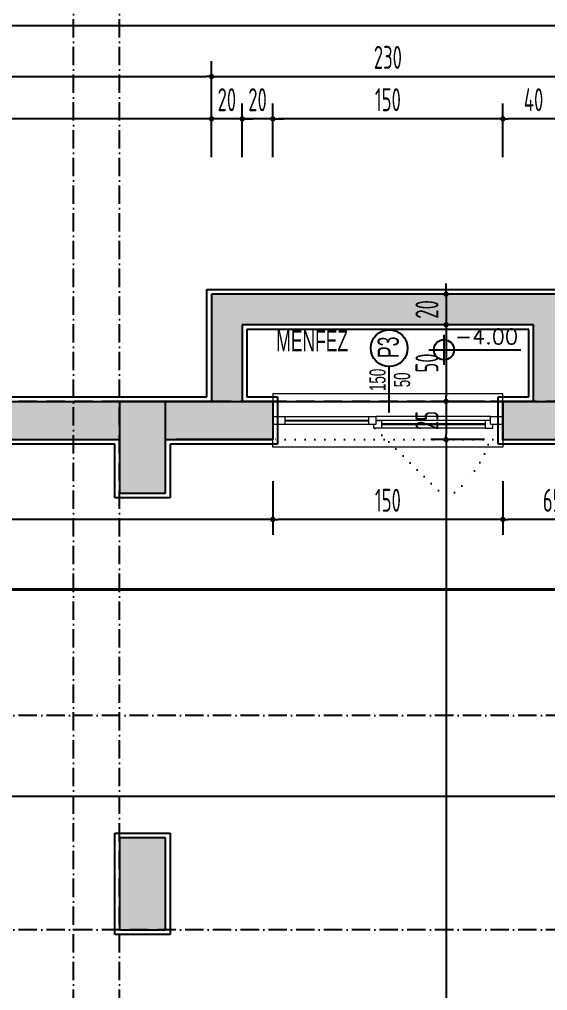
# Model space of a CAD drawing. Extents: x 41749 to 92598, y -24291 to 29432.
# Drawn here: x 46582 to 46927, y -22681 to -22047 of the extents above; entities that cross this region are included whole.
import ezdxf

# ---------------------------------------------------------------- set-up
doc = ezdxf.new("R2010")
doc.units = 0
doc.header["$MEASUREMENT"] = 0
doc.header["$PDMODE"] = 3
for name, pattern in [('ACAD_ISO10W100', [18, 12, -3, 0, -3]), ('DASHED', [0.75, 0.5, -0.25]), ('DOT', [6.35, 0, -6.35])]:
    doc.linetypes.add(name, pattern=pattern)
doc.layers.get('0').update_dxf_attribs({"linetype": 'CONTINUOUS'})
doc.layers.get('Defpoints').update_dxf_attribs({"linetype": 'CONTINUOUS'})
for name, color, linetype in [('AKS', 10, 'CONTINUOUS'), ('DUVAR', 6, 'CONTINUOUS'), ('İÇ ÖLÇÜ', 95, 'CONTINUOUS'), ('KOLON', 5, 'CONTINUOUS'), ('MERBAS', 231, 'CONTINUOUS'), ('OLCU', 3, 'CONTINUOUS'), ('P', 7, 'DOT'), ('SEMBOL', 21, 'CONTINUOUS'), ('SıVA', 7, 'CONTINUOUS'), ('tar', 12, 'CONTINUOUS'), ('YAZI', 7, 'CONTINUOUS')]:
    doc.layers.add(name, color=color, linetype=linetype)
doc.layers.add('KAPI-GOR', color=153, linetype='CONTINUOUS', lineweight=15)
doc.styles.add('KOT', font='ROMANS.SHX')
doc.styles.add('OLCU', font='isocpeur.ttf', dxfattribs={"width": 0.59})
doc.dimstyles.new('OLCU3', dxfattribs={"dimscale": 0.5, "dimtxt": 30, "dimasz": 7, "dimexe": 20, "dimexo": 0, "dimgap": 10, "dimtad": 1, "dimdec": 4, "dimrnd": 0.5, "dimdsep": 46, "dimtxsty": 'OLCU', "dimblk1": 'DOT', "dimblk2": 'DOT', "dimsah": 1, "dimcen": 0.09, "dimclrt": 4, "dimadec": 0, "dimazin": 0, "dimtfac": 1, "dimtdec": 4, "dimtix": 1, "dimtmove": 2, "dimatfit": 3, "dimfxl": 0, "dimtolj": 1, "dimtzin": 0, "dimarcsym": 0})

# ---------------------------------------------------------------- blocks, each defined once
blk = doc.blocks.new('KOTBLK04')
for p, q in [((0, 0.49), (0, -0.49)), ((-0.49, 0), (2.51, 0))]:
    blk.add_line(p, q)
blk.add_circle((0, 0), 0.33)
at = {"color": 7, "style": 'KOT'}
blk.add_attdef('TEMIZ', (0.359, 0.185), '', height=1, dxfattribs=at)
blk = doc.blocks.new('DOT')
at = {"color": 0, "linetype": 'ByBlock'}
blk.add_line((-0.5, 0), (-1, 0), dxfattribs=at)
at = {"color": 0, "linetype": 'ByBlock', "const_width": 0.5}
blk.add_lwpolyline([(-0.25, 0, 1), (0.25, 0, 1)], format="xyb", close=True, dxfattribs=at)
blk = doc.blocks.new('*D2467')
at = {"layer": 'Defpoints', "color": 0, "transparency": 16777216}
for p in [(46897.39, -22311.34), (46747.39, -22321.34), (46747.39, -22373.44)]:
    blk.add_point(p, dxfattribs=at)
at = {"layer": 'İÇ ÖLÇÜ', "color": 0, "lineweight": -2, "transparency": 16777216}
for p, q in [((46747.39, -22348.44), (46747.39, -22383.44)), ((46897.39, -22348.44), (46897.39, -22383.44)), ((46893.89, -22373.44), (46750.89, -22373.44))]:
    blk.add_line(p, q, dxfattribs=at)
at = {"layer": 'İÇ ÖLÇÜ', "color": 0, "lineweight": -2, "transparency": 16777216, "xscale": 3.5, "yscale": 3.5, "zscale": 3.5, "rotation": 180}
blk.add_blockref('DOT', (46747.39, -22373.44), dxfattribs=at)
at = {"layer": 'İÇ ÖLÇÜ', "color": 0, "lineweight": -2, "transparency": 16777216, "xscale": 3.5, "yscale": 3.5, "zscale": 3.5}
blk.add_blockref('DOT', (46897.39, -22373.44), dxfattribs=at)
at = {"layer": 'İÇ ÖLÇÜ', "color": 4, "transparency": 16777216, "insert": (46822.39, -22360.94), "char_height": 15, "attachment_point": 5, "style": 'OLCU'}
blk.add_mtext('\\A1;150', dxfattribs=at)
blk = doc.blocks.new('*D2468')
at = {"layer": 'Defpoints', "color": 0, "transparency": 16777216}
for p in [(46082.86, -22321.34), (46747.39, -22321.34), (46082.86, -22373.44)]:
    blk.add_point(p, dxfattribs=at)
at = {"layer": 'İÇ ÖLÇÜ', "color": 0, "lineweight": -2, "transparency": 16777216}
for p, q in [((46082.86, -22348.44), (46082.86, -22383.44)), ((46747.39, -22348.44), (46747.39, -22383.44)), ((46743.89, -22373.44), (46086.36, -22373.44))]:
    blk.add_line(p, q, dxfattribs=at)
at = {"layer": 'İÇ ÖLÇÜ', "color": 0, "lineweight": -2, "transparency": 16777216, "xscale": 3.5, "yscale": 3.5, "zscale": 3.5, "rotation": 180}
blk.add_blockref('DOT', (46082.86, -22373.44), dxfattribs=at)
at = {"layer": 'İÇ ÖLÇÜ', "color": 0, "lineweight": -2, "transparency": 16777216, "xscale": 3.5, "yscale": 3.5, "zscale": 3.5}
blk.add_blockref('DOT', (46747.39, -22373.44), dxfattribs=at)
at = {"layer": 'İÇ ÖLÇÜ', "color": 4, "transparency": 16777216, "insert": (46415.13, -22360.94), "char_height": 15, "attachment_point": 5, "style": 'OLCU'}
blk.add_mtext('\\A1;664.5', dxfattribs=at)
blk = doc.blocks.new('*D2471')
at = {"layer": 'Defpoints', "color": 0, "transparency": 16777216}
for p in [(48222.39, -22518.22), (46082.86, -22554.26), (46082.86, -22579.13)]:
    blk.add_point(p, dxfattribs=at)
at = {"layer": 'İÇ ÖLÇÜ', "color": 0, "lineweight": -2, "transparency": 16777216}
for p, q in [((48222.39, -22529.26), (48222.39, -22564.26)), ((46082.86, -22579.13), (46082.86, -22544.26)), ((48218.89, -22554.26), (46086.36, -22554.26))]:
    blk.add_line(p, q, dxfattribs=at)
at = {"layer": 'İÇ ÖLÇÜ', "color": 0, "lineweight": -2, "transparency": 16777216, "xscale": 3.5, "yscale": 3.5, "zscale": 3.5, "rotation": 180}
blk.add_blockref('DOT', (46082.86, -22554.26), dxfattribs=at)
at = {"layer": 'İÇ ÖLÇÜ', "color": 0, "lineweight": -2, "transparency": 16777216, "xscale": 3.5, "yscale": 3.5, "zscale": 3.5}
blk.add_blockref('DOT', (48222.39, -22554.26), dxfattribs=at)
at = {"layer": 'İÇ ÖLÇÜ', "color": 4, "transparency": 16777216, "insert": (47239.65, -22541.76), "char_height": 15, "attachment_point": 5, "style": 'OLCU'}
blk.add_mtext('\\A1;2139.5', dxfattribs=at)
blk = doc.blocks.new('*D2495')
at = {"layer": 'Defpoints', "color": 0, "transparency": 16777216}
for p in [(46903.83, -22226.34), (46860.36, -22246.34), (46903.83, -22246.34)]:
    blk.add_point(p, dxfattribs=at)
at = {"layer": 'İÇ ÖLÇÜ', "color": 0, "lineweight": -2, "transparency": 16777216}
for p, q in [((46860.36, -22222.84), (46860.36, -22219.34)), ((46885.36, -22226.34), (46850.36, -22226.34)), ((46860.36, -22226.34), (46860.36, -22246.34)), ((46885.36, -22246.34), (46850.36, -22246.34)), ((46860.36, -22249.84), (46860.36, -22253.34))]:
    blk.add_line(p, q, dxfattribs=at)
at = {"layer": 'İÇ ÖLÇÜ', "color": 0, "lineweight": -2, "transparency": 16777216, "xscale": 3.5, "yscale": 3.5, "zscale": 3.5}
for p, rotation in [((46860.36, -22226.34), 270), ((46860.36, -22246.34), 90)]:
    blk.add_blockref('DOT', p, dxfattribs=dict(at, rotation=rotation))
at = {"layer": 'İÇ ÖLÇÜ', "color": 4, "transparency": 16777216, "insert": (46847.86, -22236.34), "char_height": 15, "attachment_point": 5, "rotation": 90, "style": 'OLCU'}
blk.add_mtext('\\A1;20', dxfattribs=at)
blk = doc.blocks.new('*D2496')
at = {"layer": 'Defpoints', "color": 0, "transparency": 16777216}
for p in [(46903.83, -22246.34), (46860.36, -22296.34), (46907.39, -22296.34)]:
    blk.add_point(p, dxfattribs=at)
at = {"layer": 'İÇ ÖLÇÜ', "color": 0, "lineweight": -2, "transparency": 16777216}
for p, q in [((46885.36, -22246.34), (46850.36, -22246.34)), ((46860.36, -22249.84), (46860.36, -22292.84)), ((46885.36, -22296.34), (46850.36, -22296.34))]:
    blk.add_line(p, q, dxfattribs=at)
at = {"layer": 'İÇ ÖLÇÜ', "color": 0, "lineweight": -2, "transparency": 16777216, "xscale": 3.5, "yscale": 3.5, "zscale": 3.5}
for p, rotation in [((46860.36, -22246.34), 90), ((46860.36, -22296.34), 270)]:
    blk.add_blockref('DOT', p, dxfattribs=dict(at, rotation=rotation))
at = {"layer": 'İÇ ÖLÇÜ', "color": 4, "transparency": 16777216, "insert": (46847.86, -22271.34), "char_height": 15, "attachment_point": 5, "rotation": 90, "style": 'OLCU'}
blk.add_mtext('\\A1;50', dxfattribs=at)
blk = doc.blocks.new('*D2497')
at = {"layer": 'Defpoints', "color": 0, "transparency": 16777216}
for p in [(46907.39, -22296.34), (46860.36, -22321.34), (46912.23, -22321.34)]:
    blk.add_point(p, dxfattribs=at)
at = {"layer": 'İÇ ÖLÇÜ', "color": 0, "lineweight": -2, "transparency": 16777216}
for p, q in [((46885.36, -22296.34), (46850.36, -22296.34)), ((46860.36, -22299.84), (46860.36, -22317.84)), ((46885.36, -22321.34), (46850.36, -22321.34))]:
    blk.add_line(p, q, dxfattribs=at)
at = {"layer": 'İÇ ÖLÇÜ', "color": 0, "lineweight": -2, "transparency": 16777216, "xscale": 3.5, "yscale": 3.5, "zscale": 3.5}
for p, rotation in [((46860.36, -22296.34), 90), ((46860.36, -22321.34), 270)]:
    blk.add_blockref('DOT', p, dxfattribs=dict(at, rotation=rotation))
at = {"layer": 'İÇ ÖLÇÜ', "color": 4, "transparency": 16777216, "insert": (46847.86, -22308.84), "char_height": 15, "attachment_point": 5, "rotation": 90, "style": 'OLCU'}
blk.add_mtext('\\A1;25', dxfattribs=at)
blk = doc.blocks.new('*D2498')
at = {"layer": 'Defpoints', "color": 0, "transparency": 16777216}
for p in [(46912.23, -22321.34), (46860.36, -23191.34), (46912.23, -23191.34)]:
    blk.add_point(p, dxfattribs=at)
at = {"layer": 'İÇ ÖLÇÜ', "color": 0, "lineweight": -2, "transparency": 16777216}
for p, q in [((46885.36, -22321.34), (46850.36, -22321.34)), ((46860.36, -22324.84), (46860.36, -23187.84)), ((46885.36, -23191.34), (46850.36, -23191.34))]:
    blk.add_line(p, q, dxfattribs=at)
at = {"layer": 'İÇ ÖLÇÜ', "color": 0, "lineweight": -2, "transparency": 16777216, "xscale": 3.5, "yscale": 3.5, "zscale": 3.5}
for p, rotation in [((46860.36, -22321.34), 90), ((46860.36, -23191.34), 270)]:
    blk.add_blockref('DOT', p, dxfattribs=dict(at, rotation=rotation))
at = {"layer": 'İÇ ÖLÇÜ', "color": 4, "transparency": 16777216, "insert": (46847.86, -22756.34), "char_height": 15, "attachment_point": 5, "rotation": 90, "style": 'OLCU'}
blk.add_mtext('\\A1;870', dxfattribs=at)
blk = doc.blocks.new('*D2504')
at = {"layer": 'Defpoints', "color": 0, "transparency": 16777216}
for p in [(46897.39, -22111.93), (46937.39, -22237.61), (46897.39, -22301.34)]:
    blk.add_point(p, dxfattribs=at)
at = {"layer": 'OLCU', "color": 0, "lineweight": -2, "transparency": 16777216}
for p, q in [((46897.39, -22136.93), (46897.39, -22101.93)), ((46937.39, -22136.93), (46937.39, -22101.93)), ((46933.89, -22111.93), (46900.89, -22111.93))]:
    blk.add_line(p, q, dxfattribs=at)
at = {"layer": 'OLCU', "color": 0, "lineweight": -2, "transparency": 16777216, "xscale": 3.5, "yscale": 3.5, "zscale": 3.5, "rotation": 180}
blk.add_blockref('DOT', (46897.39, -22111.93), dxfattribs=at)
at = {"layer": 'OLCU', "color": 0, "lineweight": -2, "transparency": 16777216, "xscale": 3.5, "yscale": 3.5, "zscale": 3.5}
blk.add_blockref('DOT', (46937.39, -22111.93), dxfattribs=at)
at = {"layer": 'OLCU', "color": 4, "transparency": 16777216, "insert": (46917.39, -22099.43), "char_height": 15, "attachment_point": 5, "style": 'OLCU'}
blk.add_mtext('\\A1;40', dxfattribs=at)
blk = doc.blocks.new('*D2505')
at = {"layer": 'Defpoints', "color": 0, "transparency": 16777216}
for p in [(46747.39, -22111.93), (46747.39, -22301.34), (46897.39, -22301.34)]:
    blk.add_point(p, dxfattribs=at)
at = {"layer": 'OLCU', "color": 0, "lineweight": -2, "transparency": 16777216}
for p, q in [((46747.39, -22136.93), (46747.39, -22101.93)), ((46897.39, -22136.93), (46897.39, -22101.93)), ((46893.89, -22111.93), (46750.89, -22111.93))]:
    blk.add_line(p, q, dxfattribs=at)
at = {"layer": 'OLCU', "color": 0, "lineweight": -2, "transparency": 16777216, "xscale": 3.5, "yscale": 3.5, "zscale": 3.5, "rotation": 180}
blk.add_blockref('DOT', (46747.39, -22111.93), dxfattribs=at)
at = {"layer": 'OLCU', "color": 0, "lineweight": -2, "transparency": 16777216, "xscale": 3.5, "yscale": 3.5, "zscale": 3.5}
blk.add_blockref('DOT', (46897.39, -22111.93), dxfattribs=at)
at = {"layer": 'OLCU', "color": 4, "transparency": 16777216, "insert": (46822.39, -22099.43), "char_height": 15, "attachment_point": 5, "style": 'OLCU'}
blk.add_mtext('\\A1;150', dxfattribs=at)
blk = doc.blocks.new('*D2506')
at = {"layer": 'Defpoints', "color": 0, "transparency": 16777216}
for p in [(46727.39, -22111.93), (46727.39, -22290.85), (46747.39, -22301.34)]:
    blk.add_point(p, dxfattribs=at)
at = {"layer": 'OLCU', "color": 0, "lineweight": -2, "transparency": 16777216}
for p, q in [((46727.39, -22136.93), (46727.39, -22101.93)), ((46747.39, -22136.93), (46747.39, -22101.93)), ((46723.89, -22111.93), (46720.39, -22111.93)), ((46747.39, -22111.93), (46727.39, -22111.93)), ((46750.89, -22111.93), (46754.39, -22111.93))]:
    blk.add_line(p, q, dxfattribs=at)
at = {"layer": 'OLCU', "color": 0, "lineweight": -2, "transparency": 16777216, "xscale": 3.5, "yscale": 3.5, "zscale": 3.5}
blk.add_blockref('DOT', (46727.39, -22111.93), dxfattribs=at)
at = {"layer": 'OLCU', "color": 0, "lineweight": -2, "transparency": 16777216, "xscale": 3.5, "yscale": 3.5, "zscale": 3.5, "rotation": 180}
blk.add_blockref('DOT', (46747.39, -22111.93), dxfattribs=at)
at = {"layer": 'OLCU', "color": 4, "transparency": 16777216, "insert": (46737.39, -22099.43), "char_height": 15, "attachment_point": 5, "style": 'OLCU'}
blk.add_mtext('\\A1;20', dxfattribs=at)
blk = doc.blocks.new('*D2507')
at = {"layer": 'Defpoints', "color": 0, "transparency": 16777216}
for p in [(46707.39, -22111.93), (46707.39, -22290.85), (46727.39, -22290.85)]:
    blk.add_point(p, dxfattribs=at)
at = {"layer": 'OLCU', "color": 0, "lineweight": -2, "transparency": 16777216}
for p, q in [((46707.39, -22136.93), (46707.39, -22101.93)), ((46727.39, -22136.93), (46727.39, -22101.93)), ((46703.89, -22111.93), (46700.39, -22111.93)), ((46727.39, -22111.93), (46707.39, -22111.93)), ((46730.89, -22111.93), (46734.39, -22111.93))]:
    blk.add_line(p, q, dxfattribs=at)
at = {"layer": 'OLCU', "color": 0, "lineweight": -2, "transparency": 16777216, "xscale": 3.5, "yscale": 3.5, "zscale": 3.5}
blk.add_blockref('DOT', (46707.39, -22111.93), dxfattribs=at)
at = {"layer": 'OLCU', "color": 0, "lineweight": -2, "transparency": 16777216, "xscale": 3.5, "yscale": 3.5, "zscale": 3.5, "rotation": 180}
blk.add_blockref('DOT', (46727.39, -22111.93), dxfattribs=at)
at = {"layer": 'OLCU', "color": 4, "transparency": 16777216, "insert": (46717.39, -22099.43), "char_height": 15, "attachment_point": 5, "style": 'OLCU'}
blk.add_mtext('\\A1;20', dxfattribs=at)
blk = doc.blocks.new('*D2508')
at = {"layer": 'Defpoints', "color": 0, "transparency": 16777216}
for p in [(46057.86, -22111.93), (46707.39, -22290.85), (46057.86, -22296.34)]:
    blk.add_point(p, dxfattribs=at)
at = {"layer": 'OLCU', "color": 0, "lineweight": -2, "transparency": 16777216}
for p, q in [((46057.86, -22136.93), (46057.86, -22101.93)), ((46707.39, -22136.93), (46707.39, -22101.93)), ((46703.89, -22111.93), (46061.36, -22111.93))]:
    blk.add_line(p, q, dxfattribs=at)
at = {"layer": 'OLCU', "color": 0, "lineweight": -2, "transparency": 16777216, "xscale": 3.5, "yscale": 3.5, "zscale": 3.5, "rotation": 180}
blk.add_blockref('DOT', (46057.86, -22111.93), dxfattribs=at)
at = {"layer": 'OLCU', "color": 0, "lineweight": -2, "transparency": 16777216, "xscale": 3.5, "yscale": 3.5, "zscale": 3.5}
blk.add_blockref('DOT', (46707.39, -22111.93), dxfattribs=at)
at = {"layer": 'OLCU', "color": 4, "transparency": 16777216, "insert": (46382.63, -22099.43), "char_height": 15, "attachment_point": 5, "style": 'OLCU'}
blk.add_mtext('\\A1;649.5', dxfattribs=at)
blk = doc.blocks.new('*D2509')
at = {"layer": 'Defpoints', "color": 0, "transparency": 16777216}
for p in [(46707.39, -22084.31), (46707.39, -22261.34), (46057.86, -22310.59)]:
    blk.add_point(p, dxfattribs=at)
at = {"layer": 'OLCU', "color": 0, "lineweight": -2, "transparency": 16777216}
for p, q in [((46057.86, -22109.31), (46057.86, -22074.31)), ((46707.39, -22109.31), (46707.39, -22074.31)), ((46061.36, -22084.31), (46703.89, -22084.31))]:
    blk.add_line(p, q, dxfattribs=at)
at = {"layer": 'OLCU', "color": 0, "lineweight": -2, "transparency": 16777216, "xscale": 3.5, "yscale": 3.5, "zscale": 3.5, "rotation": 180}
blk.add_blockref('DOT', (46057.86, -22084.31), dxfattribs=at)
at = {"layer": 'OLCU', "color": 0, "lineweight": -2, "transparency": 16777216, "xscale": 3.5, "yscale": 3.5, "zscale": 3.5}
blk.add_blockref('DOT', (46707.39, -22084.31), dxfattribs=at)
at = {"layer": 'OLCU', "color": 4, "transparency": 16777216, "insert": (46382.63, -22071.81), "char_height": 15, "attachment_point": 5, "style": 'OLCU'}
blk.add_mtext('\\A1;649.5', dxfattribs=at)
blk = doc.blocks.new('*D2510')
at = {"layer": 'Defpoints', "color": 0, "transparency": 16777216}
for p in [(46937.39, -22084.31), (46707.39, -22261.34), (46937.39, -22261.34)]:
    blk.add_point(p, dxfattribs=at)
at = {"layer": 'OLCU', "color": 0, "lineweight": -2, "transparency": 16777216}
for p, q in [((46707.39, -22109.31), (46707.39, -22074.31)), ((46937.39, -22109.31), (46937.39, -22074.31)), ((46710.89, -22084.31), (46933.89, -22084.31))]:
    blk.add_line(p, q, dxfattribs=at)
at = {"layer": 'OLCU', "color": 0, "lineweight": -2, "transparency": 16777216, "xscale": 3.5, "yscale": 3.5, "zscale": 3.5, "rotation": 180}
blk.add_blockref('DOT', (46707.39, -22084.31), dxfattribs=at)
at = {"layer": 'OLCU', "color": 0, "lineweight": -2, "transparency": 16777216, "xscale": 3.5, "yscale": 3.5, "zscale": 3.5}
blk.add_blockref('DOT', (46937.39, -22084.31), dxfattribs=at)
at = {"layer": 'OLCU', "color": 4, "transparency": 16777216, "insert": (46822.39, -22071.81), "char_height": 15, "attachment_point": 5, "style": 'OLCU'}
blk.add_mtext('\\A1;230', dxfattribs=at)
blk = doc.blocks.new('*D2512')
at = {"layer": 'Defpoints', "color": 0, "transparency": 16777216}
for p in [(46057.86, -22051.2), (46057.86, -22136.93), (48247.39, -22132.04)]:
    blk.add_point(p, dxfattribs=at)
at = {"layer": 'OLCU', "color": 0, "lineweight": -2, "transparency": 16777216}
for p, q in [((46057.86, -22076.2), (46057.86, -22041.2)), ((48247.39, -22076.2), (48247.39, -22041.2)), ((48243.89, -22051.2), (46061.36, -22051.2))]:
    blk.add_line(p, q, dxfattribs=at)
at = {"layer": 'OLCU', "color": 0, "lineweight": -2, "transparency": 16777216, "xscale": 3.5, "yscale": 3.5, "zscale": 3.5, "rotation": 180}
blk.add_blockref('DOT', (46057.86, -22051.2), dxfattribs=at)
at = {"layer": 'OLCU', "color": 0, "lineweight": -2, "transparency": 16777216, "xscale": 3.5, "yscale": 3.5, "zscale": 3.5}
blk.add_blockref('DOT', (48247.39, -22051.2), dxfattribs=at)
at = {"layer": 'OLCU', "color": 4, "transparency": 16777216, "insert": (47152.63, -22038.7), "char_height": 15, "attachment_point": 5, "style": 'OLCU'}
blk.add_mtext('\\A1;2189.5', dxfattribs=at)
blk = doc.blocks.new('*D2567')
at = {"layer": 'Defpoints', "color": 0, "transparency": 16777216}
for p in [(46057.86, -21997.24), (46617.39, -21997.24), (46057.86, -22316.34)]:
    blk.add_point(p, dxfattribs=at)
at = {"layer": 'OLCU', "color": 0, "lineweight": -2, "transparency": 16777216}
for p, q in [((46057.86, -22022.24), (46057.86, -21987.24)), ((46617.39, -21997.24), (46617.39, -21987.24)), ((46613.89, -21997.24), (46061.36, -21997.24))]:
    blk.add_line(p, q, dxfattribs=at)
at = {"layer": 'OLCU', "color": 0, "lineweight": -2, "transparency": 16777216, "xscale": 3.5, "yscale": 3.5, "zscale": 3.5, "rotation": 180}
blk.add_blockref('DOT', (46057.86, -21997.24), dxfattribs=at)
at = {"layer": 'OLCU', "color": 0, "lineweight": -2, "transparency": 16777216, "xscale": 3.5, "yscale": 3.5, "zscale": 3.5}
blk.add_blockref('DOT', (46617.39, -21997.24), dxfattribs=at)
at = {"layer": 'OLCU', "color": 4, "transparency": 16777216, "insert": (46337.63, -21984.74), "char_height": 15, "attachment_point": 5, "style": 'OLCU'}
blk.add_mtext('\\A1;559.5', dxfattribs=at)
blk = doc.blocks.new('*D2756')
at = {"layer": 'Defpoints', "color": 0, "transparency": 16777216}
for p in [(46962.39, -22350.63), (46897.39, -22365.94), (46897.39, -22373.44)]:
    blk.add_point(p, dxfattribs=at)
at = {"layer": 'İÇ ÖLÇÜ', "color": 0, "lineweight": -2, "transparency": 16777216}
for p, q in [((46962.39, -22350.63), (46962.39, -22383.44)), ((46897.39, -22365.94), (46897.39, -22383.44)), ((46958.89, -22373.44), (46900.89, -22373.44))]:
    blk.add_line(p, q, dxfattribs=at)
at = {"layer": 'İÇ ÖLÇÜ', "color": 0, "lineweight": -2, "transparency": 16777216, "xscale": 3.5, "yscale": 3.5, "zscale": 3.5, "rotation": 180}
blk.add_blockref('DOT', (46897.39, -22373.44), dxfattribs=at)
at = {"layer": 'İÇ ÖLÇÜ', "color": 0, "lineweight": -2, "transparency": 16777216, "xscale": 3.5, "yscale": 3.5, "zscale": 3.5}
blk.add_blockref('DOT', (46962.39, -22373.44), dxfattribs=at)
at = {"layer": 'İÇ ÖLÇÜ', "color": 4, "transparency": 16777216, "insert": (46929.89, -22360.94), "char_height": 15, "attachment_point": 5, "style": 'OLCU'}
blk.add_mtext('\\A1;65', dxfattribs=at)

msp = doc.modelspace()

# ---------------------------------------------------------------- hatches: boundary and pattern name
at = {"layer": 'tar'}
h = msp.add_hatch(dxfattribs=at)
h.set_pattern_fill('ANSI33', color=256, scale=40, style=0)
h.paths.add_polyline_path([(46707.3858, -22296.33978), (46707.3858, -22226.33833), (46937.3858, -22226.33833), (46937.3858, -22296.33978), (47182.3858, -22296.33978), (47182.3858, -22296.33978), (47202.3858, -22296.33978), (47362.3858, -22296.33978), (47362.3858, -22296.33978), (47382.3858, -22296.33978), (47742.3858, -22296.33978), (47742.3858, -22321.33978), (47382.3858, -22321.33978), (47382.3858, -22501.33978), (47362.3858, -22501.33978), (47362.3858, -22321.33978), (47202.3858, -22321.33978), (47202.3858, -22501.33978), (47182.3858, -22501.33978), (47182.3858, -22321.33978), (46897.3858, -22321.33978), (46897.3858, -22296.33833), (46917.3858, -22296.33833), (46917.3858, -22246.33833), (46727.3858, -22246.33833), (46727.3858, -22296.33978), (46747.3858, -22296.33978), (46747.3858, -22321.33978), (46677.3858, -22321.33978), (46677.3858, -22356.33978), (46647.3858, -22356.33978), (46647.3858, -22296.33978)])
h = msp.add_hatch(dxfattribs=at)
h.set_pattern_fill('ANSI33', color=256, scale=40, style=0)
h.paths.add_polyline_path([(47382.3858, -22296.33978), (47362.3858, -22296.33978), (47362.3858, -22321.33978), (47382.3858, -22321.33978)])
h.paths.add_polyline_path([(47382.3858, -22321.33978), (47362.3858, -22321.33978), (47362.3858, -22501.33978), (47382.3858, -22501.33978)])
h.paths.add_polyline_path([(47742.3858, -22296.33978), (47382.3858, -22296.33978), (47382.3858, -22321.33978), (47742.3858, -22321.33978)])
h.paths.add_polyline_path([(47362.3858, -22296.33978), (47202.3858, -22296.33978), (47202.3858, -22321.33978), (47362.3858, -22321.33978)])
h.paths.add_polyline_path([(47202.3858, -22296.33978), (47192.3858, -22296.33978), (47182.3858, -22296.33978), (47182.3858, -22321.33978), (47202.3858, -22321.33978)])
h.paths.add_polyline_path([(47202.3858, -22321.33978), (47182.3858, -22321.33978), (47182.3858, -22501.33978), (47202.3858, -22501.33978)])
h.paths.add_polyline_path([(46677.3858, -22296.33978), (46647.3858, -22296.33978), (46647.3858, -22356.33978), (46677.3858, -22356.33978)], flags=17)
h.paths.add_polyline_path([(46647.3858, -22296.33978), (46057.86467, -22296.33978), (46057.86467, -22596.33978), (46057.86467, -23111.53653), (46827.43037, -23216.33978), (46832.3858, -23216.33978), (47072.3858, -23216.33978), (47072.3858, -23191.33978), (46829.12486, -23191.33978), (46082.86467, -23089.71039), (46082.86467, -22321.33978), (46647.3858, -22321.33978)])
h.paths.add_polyline_path([(46677.3858, -22581.33978), (46647.3858, -22581.33978), (46647.3858, -22641.33978), (46677.3858, -22641.33978)], flags=17)
h.paths.add_polyline_path([(46677.3858, -23081.33978), (46617.3858, -23081.33978), (46617.3858, -23111.33978), (46677.3858, -23111.33978)], flags=17)
h.paths.add_polyline_path([(47422.3858, -22611.33978), (47362.3858, -22611.33978), (47362.3858, -22641.33978), (47422.3858, -22641.33978)])
h.paths.add_polyline_path([(47772.3858, -22611.33978), (47712.3858, -22611.33978), (47712.3858, -22641.33978), (47772.3858, -22641.33978)])
h.paths.add_polyline_path([(47102.3858, -23156.33973), (47072.3858, -23156.33973), (47072.3858, -23216.33973), (47102.3858, -23216.33973)])
h.paths.add_polyline_path([(47216.47574, -23216.33978), (47236.47574, -23216.33978), (47236.47574, -23191.33978), (47102.3858, -23191.33978), (47102.3858, -23216.33978), (47196.47574, -23216.33978), (47196.47574, -23286.34123), (47466.47574, -23286.34123), (47526.47574, -23286.34123), (47526.47574, -23216.33978), (47531.43117, -23216.33978), (47572.3858, -23216.33978), (47572.3858, -23191.33978), (47486.47574, -23191.33978), (47486.47574, -23216.33978), (47506.47574, -23216.33978), (47506.47574, -23266.34123), (47466.47574, -23266.34123), (47216.47574, -23266.34123)])
h.paths.add_polyline_path([(47602.3858, -23156.33973), (47572.3858, -23156.33973), (47572.3858, -23216.33973), (47602.3858, -23216.33973)])
h.paths.add_polyline_path([(47668.29587, -23191.33978), (47602.3858, -23191.33978), (47602.3858, -23216.33978), (47628.29587, -23216.33978), (47628.29587, -23286.34123), (47688.29587, -23286.34123), (47958.29587, -23286.34123), (47958.29587, -23216.33978), (48081.7276, -23216.33978), (48151.23728, -23111.33978), (48121.25562, -23111.33978), (48068.29587, -23191.33978), (47918.29587, -23191.33978), (47918.29587, -23216.33978), (47938.29587, -23216.33978), (47938.29587, -23266.34123), (47688.29587, -23266.34123), (47648.29587, -23266.34123), (47648.29587, -23216.33978), (47668.29587, -23216.33978)])
h.paths.add_polyline_path([(48152.23728, -23081.33978), (48091.23728, -23081.33978), (48091.23728, -23111.33978), (48151.23728, -23111.33978), (48152.23728, -23109.8292)])
h.paths.add_polyline_path([(48247.3858, -22966.09965), (48247.3858, -22296.33978), (48152.23728, -22296.33978), (48152.23728, -22321.33978), (48222.3858, -22321.33978), (48222.3858, -22958.57444), (48141.11553, -23081.33978), (48152.23728, -23081.33978), (48152.23728, -23109.8292)])
h.paths.add_polyline_path([(48152.23728, -22296.33978), (48092.23728, -22296.33978), (48092.23728, -22326.33978), (48152.23728, -22326.33978)])
h.paths.add_polyline_path([(48092.23728, -22296.33978), (47772.3858, -22296.33978), (47772.3858, -22321.33978), (48092.23728, -22321.33978)])
h.paths.add_polyline_path([(47772.3858, -22296.33978), (47742.3858, -22296.33978), (47742.3858, -22356.33978), (47772.3858, -22356.33978), (47772.3858, -22316.33978)])

# ---------------------------------------------------------------- linework, layer by layer
at = {"layer": 'AKS', "linetype": 'ACAD_ISO10W100'}
for p, q in [((46617.3858, -23615.41817), (46617.3858, -21957.24438)), ((46647.3858, -23615.41817), (46647.3858, -21957.24438)), ((48548.3858, -22296.33978), (45754.73161, -22296.33978)), ((48548.3858, -22501.33978), (45754.73161, -22501.33978)), ((48548.3858, -22641.33978), (45754.73161, -22641.33978))]:
    msp.add_line(p, q, dxfattribs=at)
at = {"layer": 'DUVAR'}
for p, q in [((46747.3858, -22296.33978), (46747.3858, -22296.33978)), ((46897.3858, -22321.33978), (46897.3858, -22296.33978)), ((46897.3858, -22296.33978), (46897.3858, -22321.33978)), ((46897.3858, -22321.33978), (46897.3858, -22296.33978)), ((46897.3858, -22321.33978), (46897.3858, -22296.33978)), ((46897.3858, -22296.33978), (46897.3858, -22321.33978)), ((46897.3858, -22296.33978), (46897.3858, -22296.33978)), ((46917.3858, -22296.33978), (46917.3858, -22296.33983)), ((46917.3858, -22296.33983), (46917.3858, -22296.33983))]:
    msp.add_line(p, q, dxfattribs=at)
at = {"layer": 'KAPI-GOR'}
for p, q in [((46747.3858, -22306.33978), (46755.3858, -22306.33978)), ((46755.3858, -22306.26194), (46809.94651, -22306.26194)), ((46755.3858, -22311.33978), (46755.3858, -22306.33978)), ((46755.3858, -22308.58978), (46809.94651, -22308.58978)), ((46809.94651, -22306.33978), (46814.82509, -22306.33978)), ((46809.94651, -22311.33978), (46809.94651, -22306.33978)), ((46814.82509, -22311.33978), (46814.82509, -22306.33978)), ((46889.3858, -22306.33978), (46814.82509, -22306.33978)), ((46814.82509, -22308.83978), (46818.32509, -22308.83978)), ((46818.32509, -22308.83978), (46814.82509, -22308.83978)), ((46814.82509, -22311.33978), (46814.82509, -22308.83978)), ((46818.32509, -22308.83978), (46818.32509, -22313.83978)), ((46885.8858, -22308.83978), (46818.32509, -22308.83978)), ((46885.8858, -22308.83978), (46885.8858, -22313.83978)), ((46889.3858, -22308.83978), (46885.8858, -22308.83978)), ((46889.3858, -22311.33978), (46889.3858, -22306.33978)), ((46889.3858, -22306.33978), (46897.3858, -22306.33978)), ((46747.3858, -22311.33978), (46755.3858, -22311.33978)), ((46755.3858, -22309.08978), (46809.94651, -22309.08978)), ((46755.3858, -22311.26194), (46809.94651, -22311.26194)), ((46809.94651, -22311.33978), (46814.82509, -22311.33978)), ((46813.32509, -22313.83978), (46813.32509, -22311.33978)), ((46818.32509, -22313.83978), (46813.32509, -22313.83978)), ((46818.32509, -22313.83978), (46813.32509, -22313.83978)), ((46885.8858, -22311.08978), (46818.32509, -22311.08978)), ((46885.8858, -22311.58978), (46818.32509, -22311.58978)), ((46885.8858, -22313.83978), (46818.32509, -22313.83978)), ((46885.8858, -22313.83978), (46890.8858, -22313.83978)), ((46889.3858, -22311.33978), (46897.3858, -22311.33978)), ((46890.8858, -22313.83978), (46890.8858, -22311.33978))]:
    msp.add_line(p, q, dxfattribs=at)
for points in [[(46897.3858, -22296.33978), (46897.3858, -22291.33978), (46747.3858, -22291.33978), (46747.3858, -22293.83978), (46747.3858, -22296.33978)], [(46747.3858, -22296.33978), (46747.3858, -22296.33978), (46747.3858, -22298.83978), (46747.3858, -22301.33978)], [(46897.3858, -22301.33978), (46897.3858, -22296.33978)], [(46897.3858, -22321.33978), (46897.3858, -22326.33978), (46747.3858, -22326.33978), (46747.3858, -22323.83978), (46747.3858, -22321.33978)]]:
    msp.add_lwpolyline(points, dxfattribs=at)
at = {"layer": 'KOLON'}
for p, q in [((46767.3858, -22226.33833), (46707.3858, -22226.33833)), ((46707.3858, -22226.33833), (46707.3858, -22296.33978)), ((46937.3858, -22226.33833), (46767.3858, -22226.33833)), ((46767.3858, -22246.33833), (46727.3858, -22246.33833)), ((46727.3858, -22246.33833), (46727.3858, -22296.33978)), ((46917.3858, -22246.33833), (46767.3858, -22246.33833)), ((46917.3858, -22296.33833), (46917.3858, -22246.33833)), ((46057.86467, -22296.33978), (46707.3858, -22296.33978)), ((46677.3858, -22296.33978), (46647.3858, -22296.33978)), ((46647.3858, -22296.33978), (46647.3858, -22356.33978)), ((46677.3858, -22356.33978), (46677.3858, -22296.33978)), ((46707.3858, -22296.33978), (46682.43037, -22296.33978)), ((46747.3858, -22296.33978), (46727.3858, -22296.33978)), ((46727.3858, -22296.33978), (46747.3858, -22296.33978)), ((46747.3858, -22296.33978), (46747.3858, -22321.33978)), ((46897.3858, -22296.33833), (46917.3858, -22296.33833)), ((46917.3858, -22296.33978), (46897.3858, -22296.33978)), ((46897.3858, -22296.33978), (46897.3858, -22321.33978)), ((46897.3858, -22296.33978), (46917.3858, -22296.33978)), ((46082.86467, -22321.33978), (46647.3858, -22321.33978)), ((46082.86467, -22321.33978), (46647.3858, -22321.33978)), ((46677.3858, -22321.33978), (46747.3858, -22321.33978)), ((46677.3858, -22321.33978), (46747.3858, -22321.33978)), ((46747.3858, -22321.33978), (46684.12486, -22321.33978)), ((46897.3858, -22321.33978), (47182.3858, -22321.33978)), ((46897.3858, -22321.33978), (47182.3858, -22321.33978)), ((46647.3858, -22356.33978), (46677.3858, -22356.33978)), ((46677.3858, -22581.33978), (46647.3858, -22581.33978)), ((46647.3858, -22581.33978), (46647.3858, -22641.33978)), ((46677.3858, -22641.33978), (46677.3858, -22581.33978)), ((46647.3858, -22641.33978), (46677.3858, -22641.33978))]:
    msp.add_line(p, q, dxfattribs=at)
at = {"layer": 'MERBAS', "linetype": 'DASHED', "ltscale": 40, "const_width": 2}
msp.add_lwpolyline([(45925.88772, -22419.08918), (48370.68025, -22419.08918)], dxfattribs=at)
at = {"layer": 'P'}
for p, q in [((46897.3858, -22296.33978), (46747.3858, -22296.33978)), ((46813.86994, -22313.83978), (46860.67415, -22359.78617)), ((46897.3858, -22321.33978), (46747.3858, -22321.33978))]:
    msp.add_line(p, q, dxfattribs=at)
msp.add_arc((46818.23886, -22298.97731), 74.15167, 304.90915086, 348.43769909, dxfattribs=at)
at = {"layer": 'SıVA'}
for p, q in [((46704.3858, -22293.33978), (46704.3858, -22223.33833)), ((46704.3858, -22223.33833), (46767.3858, -22223.33833)), ((46767.3858, -22223.33833), (46940.3858, -22223.33833)), ((46767.3858, -22249.33833), (46730.3858, -22249.33833)), ((46730.3858, -22249.33833), (46730.3858, -22293.33978)), ((46914.3858, -22249.33833), (46767.3858, -22249.33833)), ((46914.3858, -22293.33833), (46914.3858, -22249.33833)), ((46054.86467, -22293.33978), (46704.3858, -22293.33978)), ((46730.3858, -22293.33978), (46750.3858, -22293.33978)), ((46750.3858, -22293.33978), (46750.3858, -22324.33978)), ((46894.3858, -22324.33978), (46894.3858, -22293.33833)), ((46894.3858, -22293.33833), (46914.3858, -22293.33833)), ((46644.3858, -22324.33978), (46085.86467, -22324.33978)), ((46644.3858, -22359.33978), (46644.3858, -22324.33978)), ((46750.3858, -22324.33978), (46680.3858, -22324.33978)), ((46680.3858, -22324.33978), (46680.3858, -22359.33978)), ((47179.3858, -22324.33978), (46894.3858, -22324.33978)), ((46680.3858, -22359.33978), (46644.3858, -22359.33978)), ((46644.3858, -22644.33978), (46644.3858, -22578.33978)), ((46644.3858, -22578.33978), (46680.3858, -22578.33978)), ((46680.3858, -22578.33978), (46680.3858, -22644.33978)), ((46680.3858, -22644.33978), (46644.3858, -22644.33978))]:
    msp.add_line(p, q, dxfattribs=at)
at = {"layer": 'tar'}
msp.add_lwpolyline([(46057.86467, -22296.33978), (48247.3858, -22296.33978), (48247.3858, -22966.09965), (48081.72756, -23216.33984), (46827.43037, -23216.33978), (46057.86467, -23111.33978), (46057.86467, -22296.33978)], dxfattribs=at)
at = {"layer": 'YAZI'}
msp.add_line((46823.24524, -22303.73069), (46823.24524, -22273.67901), dxfattribs=at)
msp.add_circle((46823.24524, -22261.67901), 12, dxfattribs=at)

# ---------------------------------------------------------------- block references
at = {"layer": 'SEMBOL'}
ref = msp.add_blockref('KOTBLK04', (46858.95923, -22262.66347), dxfattribs=dict(at, xscale=20, yscale=20, zscale=20))
ref.add_attrib('TEMIZ', '-4.00', (46866.14257, -22258.97222), dxfattribs={"color": 54, "height": 10, "style": 'KOT'})

# ---------------------------------------------------------------- texts
at = {"layer": 'YAZI', "attachment_point": 5, "style": 'OLCU'}
for s, insert, char_height, width, rotation in [('{\\fArial|b0|i0|c162|p34;MENFEZ}', (46773.01797, -22256.87795), 13.824, 240.5458944, 0), ('{\\fArial|b0|i0|c162|p34;P3}', (46822.68465, -22261.05775), 13.824, 240.5458944, 90), ('{\\fArial|b0|i0|c162|p34;150}', (46815.67699, -22282.33447), 10.56, 183.750336, 90), ('{\\fArial|b0|i0|c162|p34;50}', (46831.67699, -22282.33447), 10.56, 183.750336, 90)]:
    msp.add_mtext(s, dxfattribs=dict(at, insert=insert, char_height=char_height, width=width, rotation=rotation))

# ---------------------------------------------------------------- dimensions: what is measured, and where the dimension line sits
at = {"layer": 'İÇ ÖLÇÜ'}
for base, p1, p2, picture, middle in [((46860.35716, -22246.33833), (46903.83376, -22226.33833), (46903.83376, -22246.33833), '*D2495', (46847.85716, -22236.33833)), ((46860.357164, -22296.339781), (46903.833761, -22246.33833), (46907.385802, -22296.339781), '*D2496', (46847.857164, -22271.339056)), ((46860.35716, -22321.33978), (46907.3858, -22296.33978), (46912.23336, -22321.33978), '*D2497', (46847.85716, -22308.83978)), ((46860.35716, -23191.33978), (46912.23336, -22321.33978), (46912.23337, -23191.33978), '*D2498', (46847.85716, -22756.33978))]:
    dim = msp.add_linear_dim(base=base, p1=p1, p2=p2, angle=90, dimstyle='OLCU3', dxfattribs=at)
    dim.commit()
    dim.dimension.update_dxf_attribs({"geometry": picture, "text_midpoint": middle})
for base, p1, p2, picture, middle in [((46747.3858, -22373.44046), (46897.3858, -22311.33978), (46747.3858, -22321.33978), '*D2467', (46822.3858, -22360.94046)), ((46082.86467, -22373.44046), (46747.3858, -22321.33978), (46082.86467, -22321.33978), '*D2468', (46415.12524, -22360.94046)), ((46897.3858, -22373.44046), (46962.3858, -22350.62739), (46897.3858, -22365.94046), '*D2756', (46929.8858, -22360.94046))]:
    dim = msp.add_linear_dim(base=base, p1=p1, p2=p2, dimstyle='OLCU3', dxfattribs=at)
    dim.commit()
    dim.dimension.update_dxf_attribs({"geometry": picture, "text_midpoint": middle})
dim = msp.add_linear_dim(base=(46082.86467, -22554.25682), p1=(48222.3858, -22518.22445), p2=(46082.86467, -22579.13361), dimstyle='OLCU3', dxfattribs=at)
dim.commit()
dim.dimension.update_dxf_attribs({"geometry": '*D2471', "text_midpoint": (47239.6516, -22541.75682), "dimtype": 160})
at = {"layer": 'OLCU'}
for base, p1, p2, picture, middle in [((46057.86467, -21997.24438), (46617.3858, -21997.24438), (46057.86467, -22316.33978), '*D2567', (46337.62523, -21984.74438)), ((46057.86467, -22051.20091), (48247.3858, -22132.03903), (46057.86467, -22136.93124), '*D2512', (47152.62524, -22038.70091)), ((46707.3858, -22084.30578), (46057.86467, -22310.58701), (46707.3858, -22261.33906), '*D2509', (46382.62524, -22071.80578)), ((46937.3858, -22084.30578), (46707.3858, -22261.33906), (46937.3858, -22261.33906), '*D2510', (46822.3858, -22071.80578)), ((46057.86467, -22111.93124), (46707.3858, -22290.8531), (46057.86467, -22296.33978), '*D2508', (46382.62524, -22099.43124)), ((46707.3858, -22111.93124), (46727.3858, -22290.8531), (46707.3858, -22290.8531), '*D2507', (46717.3858, -22099.43124)), ((46727.3858, -22111.93124), (46747.3858, -22301.33978), (46727.3858, -22290.8531), '*D2506', (46737.3858, -22099.43124)), ((46747.3858, -22111.93124), (46897.3858, -22301.33978), (46747.3858, -22301.33978), '*D2505', (46822.3858, -22099.43124)), ((46897.3858, -22111.93124), (46937.3858, -22237.60554), (46897.3858, -22301.33978), '*D2504', (46917.3858, -22099.43124))]:
    dim = msp.add_linear_dim(base=base, p1=p1, p2=p2, dimstyle='OLCU3', dxfattribs=at)
    dim.commit()
    dim.dimension.update_dxf_attribs({"geometry": picture, "text_midpoint": middle})

doc.saveas('drawing.dxf')
